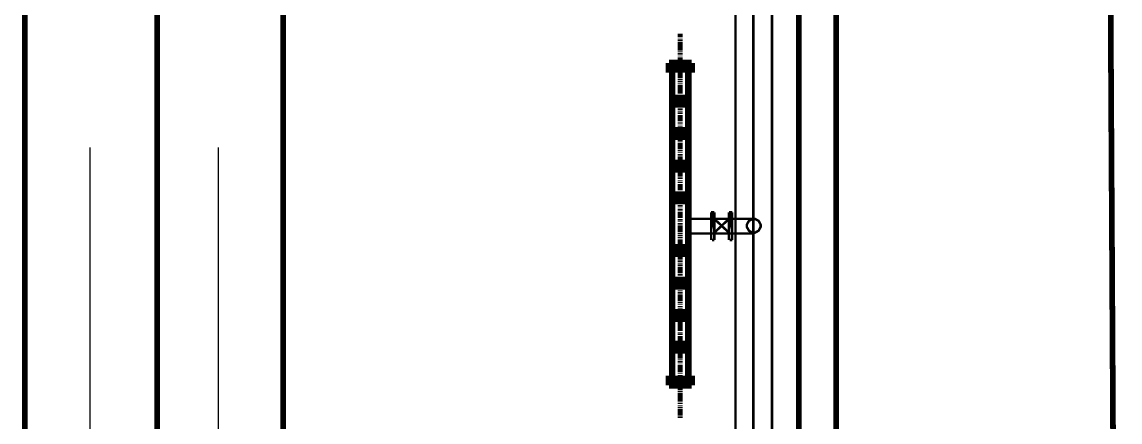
# Model space of a CAD drawing. Extents: x 0.4 to 11.4, y 0.4 to 16.2.
# Drawn here: x 3.212 to 5.465, y 5.723 to 6.543 of the extents above; entities that cross this region are included whole.
import ezdxf

# ---------------------------------------------------------------- set-up
doc = ezdxf.new("R2010")
doc.units = 0
doc.header["$MEASUREMENT"] = 0

msp = doc.modelspace()

# ---------------------------------------------------------------- linework, layer by layer
at = {"color": 0}
for points, const_width in [([(5.40608, 13.6594), (5.45942, 4.18446)], 0.01167), ([(3.21778, 12.6895), (3.21778, 5.34446)], 0.01167), ([(3.48942, 12.6895), (3.48942, 4.64947)], 0.01167), ([(3.74778, 12.6895), (3.74778, 5.34446)], 0.01167), ([(4.8061, 12.6895), (4.8061, 4.64947)], 0.01167), ([(4.88276, 12.6694), (4.88276, 4.63113)], 0.01167), ([(4.67611, 5.46446), (4.67611, 12.4094)], 0.005), ([(4.71278, 5.46446), (4.71278, 12.4094)], 0.005), ([(4.75108, 12.4078), (4.75108, 5.47775)], 0.005), ([(4.56278, 6.51942), (4.56278, 6.51779), (4.56278, 6.51611), (4.56278, 6.51443), (4.56278, 6.51281)], 0.01), ([(4.56278, 6.51112), (4.56278, 6.50944)], 0.01), ([(4.56278, 6.50776), (4.56278, 6.50613), (4.56278, 6.50444)], 0.01), ([(4.56278, 6.50276), (4.56278, 6.50108), (4.56278, 6.49946), (4.56278, 6.49778)], 0.01), ([(4.56278, 6.49778), (4.56278, 6.4961), (4.56278, 6.49447), (4.56278, 6.49278), (4.56278, 6.4911)], 0.01), ([(4.56278, 6.4911), (4.56278, 6.48942), (4.56278, 6.48779), (4.56278, 6.48611), (4.56278, 6.48443)], 0.01), ([(4.56278, 6.48281), (4.56278, 6.48112)], 0.01), ([(4.56278, 6.47944), (4.56278, 6.47775), (4.56278, 6.47613)], 0.01), ([(4.56278, 6.47444), (4.56278, 6.47276)], 0.01), ([(4.56278, 6.47114), (4.56278, 6.46946), (4.56278, 6.46778), (4.56278, 6.4661)], 0.01), ([(4.56278, 6.4661), (4.56278, 6.46446), (4.56278, 6.46278), (4.56278, 6.4611), (4.56278, 6.45942)], 0.01), ([(4.5861, 6.45942), (4.53944, 6.45942)], 0.01333), ([(4.5861, 6.45942), (4.5861, 6.44613), (4.53944, 6.44613), (4.53944, 6.45942)], 0.01333), ([(4.54611, 5.81108), (4.54611, 6.44613)], 0.01333), ([(4.56278, 6.45942), (4.56278, 6.45779), (4.56278, 6.45611)], 0.01), ([(4.56278, 6.45443), (4.56278, 6.45281)], 0.01), ([(4.56278, 6.45111), (4.56278, 6.44943), (4.56278, 6.44775)], 0.01), ([(4.56278, 6.44613), (4.56278, 6.44444)], 0.01), ([(4.56278, 6.44276), (4.56278, 6.44114), (4.56278, 6.43946), (4.56278, 6.43778)], 0.01), ([(4.57943, 6.13943), (4.57943, 6.44613)], 0.01333), ([(4.56278, 6.43778), (4.56278, 6.43608), (4.56278, 6.43446), (4.56278, 6.43278), (4.56278, 6.4311)], 0.01), ([(4.56278, 6.4311), (4.56278, 6.42947), (4.56278, 6.42779)], 0.01), ([(4.56278, 6.42611), (4.56278, 6.42443)], 0.01), ([(4.56278, 6.42279), (4.56278, 6.42111), (4.56278, 6.41943)], 0.01), ([(4.56278, 6.41775), (4.56278, 6.41613)], 0.01), ([(4.56278, 6.41444), (4.56278, 6.41276), (4.56278, 6.41114), (4.56278, 6.40944)], 0.01), ([(4.56278, 6.40944), (4.56278, 6.40776), (4.56278, 6.40608), (4.56278, 6.40446), (4.56278, 6.40278)], 0.01), ([(4.56278, 6.40278), (4.56278, 6.4011), (4.56278, 6.39947), (4.56278, 6.39779), (4.56278, 6.39611)], 0.01), ([(4.56278, 6.39442), (4.56278, 6.39279), (4.56278, 6.39111)], 0.01), ([(4.54611, 6.38781), (4.57943, 6.38781)], 0.01333), ([(4.54611, 6.37446), (4.57943, 6.37446), (4.57943, 6.38781)], 0.01333), ([(4.54943, 6.38113), (4.54779, 6.38113)], 0.01), ([(4.5561, 6.38113), (4.55447, 6.38113), (4.55279, 6.38113), (4.55111, 6.38113), (4.54943, 6.38113)], 0.01), ([(4.56108, 6.38113), (4.55946, 6.38113), (4.55778, 6.38113), (4.5561, 6.38113)], 0.01), ([(4.56278, 6.38943), (4.56278, 6.38781)], 0.01), ([(4.56278, 6.38612), (4.56278, 6.38444), (4.56278, 6.38276), (4.56278, 6.38113)], 0.01), ([(4.56278, 6.38113), (4.56278, 6.37944), (4.56278, 6.37776), (4.56278, 6.37608), (4.56278, 6.37446)], 0.01), ([(4.56614, 6.38113), (4.56446, 6.38113), (4.56278, 6.38113)], 0.01), ([(4.56278, 6.37446), (4.56278, 6.37278), (4.56278, 6.3711), (4.56278, 6.36947), (4.56278, 6.36778)], 0.01), ([(4.56944, 6.38113), (4.56776, 6.38113)], 0.01), ([(4.57275, 6.38113), (4.57113, 6.38113)], 0.01), ([(4.57943, 6.38113), (4.57781, 6.38113), (4.57611, 6.38113), (4.57443, 6.38113), (4.57275, 6.38113)], 0.01), ([(4.56278, 6.3661), (4.56278, 6.36442), (4.56278, 6.36279)], 0.01), ([(4.56278, 6.36111), (4.56278, 6.35943)], 0.01), ([(4.56278, 6.35781), (4.56278, 6.35612), (4.56278, 6.35444)], 0.01), ([(4.56278, 6.35275), (4.56278, 6.35113), (4.56278, 6.34944), (4.56278, 6.34776)], 0.01), ([(4.56278, 6.34776), (4.56278, 6.34614), (4.56278, 6.34446), (4.56278, 6.34278), (4.56278, 6.3411)], 0.01), ([(4.56278, 6.3411), (4.56278, 6.33946)], 0.01), ([(4.56278, 6.33778), (4.56278, 6.3361), (4.56278, 6.33442)], 0.01), ([(4.56278, 6.33279), (4.56278, 6.33111)], 0.01), ([(4.56278, 6.32943), (4.56278, 6.32781), (4.56278, 6.32611)], 0.01), ([(4.54611, 6.32113), (4.57943, 6.32113)], 0.01333), ([(4.54611, 6.30778), (4.57943, 6.30778), (4.57943, 6.32113)], 0.01333), ([(4.54943, 6.31446), (4.54779, 6.31446)], 0.01), ([(4.55447, 6.31446), (4.55279, 6.31446), (4.55111, 6.31446)], 0.01), ([(4.55778, 6.31446), (4.5561, 6.31446)], 0.01), ([(4.56446, 6.31446), (4.56278, 6.31446), (4.56108, 6.31446), (4.55946, 6.31446), (4.55778, 6.31446)], 0.01), ([(4.56278, 6.32443), (4.56278, 6.32275), (4.56278, 6.32113), (4.56278, 6.31944)], 0.01), ([(4.56278, 6.31944), (4.56278, 6.31776), (4.56278, 6.31614), (4.56278, 6.31446), (4.56278, 6.31278)], 0.01), ([(4.56278, 6.31278), (4.56278, 6.31108)], 0.01), ([(4.56278, 6.30946), (4.56278, 6.30778), (4.56278, 6.3061)], 0.01), ([(4.56278, 6.30447), (4.56278, 6.30279)], 0.01), ([(4.56944, 6.31446), (4.56776, 6.31446), (4.56614, 6.31446), (4.56446, 6.31446)], 0.01), ([(4.57443, 6.31446), (4.57275, 6.31446), (4.57113, 6.31446)], 0.01), ([(4.57781, 6.31446), (4.57611, 6.31446)], 0.01), ([(4.56278, 6.30111), (4.56278, 6.29943), (4.56278, 6.29779)], 0.01), ([(4.56278, 6.29611), (4.56278, 6.29443), (4.56278, 6.29275), (4.56278, 6.29113)], 0.01), ([(4.56278, 6.29113), (4.56278, 6.28944), (4.56278, 6.28776), (4.56278, 6.28614), (4.56278, 6.28444)], 0.01), ([(4.56278, 6.28444), (4.56278, 6.28276)], 0.01), ([(4.56278, 6.28108), (4.56278, 6.27946), (4.56278, 6.27778)], 0.01), ([(4.56278, 6.2761), (4.56278, 6.27447)], 0.01), ([(4.56278, 6.27279), (4.56278, 6.27111), (4.56278, 6.26942)], 0.01), ([(4.56278, 6.26779), (4.56278, 6.26611), (4.56278, 6.26443), (4.56278, 6.26281)], 0.01), ([(4.56278, 6.26281), (4.56278, 6.26112), (4.56278, 6.25944), (4.56278, 6.25776), (4.56278, 6.25613)], 0.01), ([(4.54611, 6.25444), (4.57943, 6.25444)], 0.01333), ([(4.54611, 6.2411), (4.57943, 6.2411), (4.57943, 6.25444)], 0.01333), ([(4.54779, 6.24778), (4.54611, 6.24778)], 0.01), ([(4.55279, 6.24778), (4.55111, 6.24778), (4.54943, 6.24778)], 0.01), ([(4.5561, 6.24778), (4.55447, 6.24778)], 0.01), ([(4.56278, 6.24778), (4.56108, 6.24778), (4.55946, 6.24778), (4.55778, 6.24778), (4.5561, 6.24778)], 0.01), ([(4.56278, 6.25613), (4.56278, 6.25444)], 0.01), ([(4.56278, 6.25276), (4.56278, 6.25108), (4.56278, 6.24946)], 0.01), ([(4.56278, 6.24778), (4.56278, 6.2461)], 0.01), ([(4.56776, 6.24778), (4.56614, 6.24778), (4.56446, 6.24778), (4.56278, 6.24778)], 0.01), ([(4.56278, 6.24447), (4.56278, 6.24278), (4.56278, 6.2411)], 0.01), ([(4.56278, 6.23942), (4.56278, 6.23779), (4.56278, 6.23611), (4.56278, 6.23443)], 0.01), ([(4.57275, 6.24778), (4.57113, 6.24778), (4.56944, 6.24778)], 0.01), ([(4.57611, 6.24778), (4.57443, 6.24778)], 0.01), ([(4.57943, 6.24778), (4.57781, 6.24778)], 0.01), ([(4.56278, 6.23443), (4.56278, 6.23281), (4.56278, 6.23112), (4.56278, 6.22944), (4.56278, 6.22775)], 0.01), ([(4.56278, 6.22775), (4.56278, 6.22613)], 0.01), ([(4.56278, 6.22444), (4.56278, 6.22276), (4.56278, 6.22114)], 0.01), ([(4.56278, 6.21946), (4.56278, 6.21778)], 0.01), ([(4.56278, 6.2161), (4.56278, 6.21446), (4.56278, 6.21278)], 0.01), ([(4.56278, 6.2111), (4.56278, 6.20942), (4.56278, 6.20779), (4.56278, 6.20611)], 0.01), ([(4.56278, 6.20611), (4.56278, 6.20443), (4.56278, 6.20281), (4.56278, 6.20111), (4.56278, 6.19943)], 0.01), ([(4.56278, 6.19943), (4.56278, 6.19775)], 0.01), ([(4.56278, 6.19613), (4.56278, 6.19444), (4.56278, 6.19276)], 0.01), ([(4.54611, 6.18946), (4.57943, 6.18946)], 0.01333), ([(4.54611, 6.17611), (4.57943, 6.17611)], 0.01333), ([(4.54779, 6.18278), (4.54611, 6.18278)], 0.01), ([(4.55279, 6.18278), (4.55111, 6.18278), (4.54943, 6.18278), (4.54779, 6.18278)], 0.01), ([(4.5561, 6.18278), (4.55447, 6.18278)], 0.01), ([(4.56108, 6.18278), (4.55946, 6.18278), (4.55778, 6.18278)], 0.01), ([(4.56278, 6.19114), (4.56278, 6.18946)], 0.01), ([(4.56278, 6.18778), (4.56278, 6.18608), (4.56278, 6.18446)], 0.01), ([(4.56278, 6.18278), (4.56278, 6.1811), (4.56278, 6.17947), (4.56278, 6.17779)], 0.01), ([(4.56446, 6.18278), (4.56278, 6.18278)], 0.01), ([(4.56278, 6.17779), (4.56278, 6.17611), (4.56278, 6.17443), (4.56278, 6.17279), (4.56278, 6.17111)], 0.01), ([(4.56278, 6.17111), (4.56278, 6.16943)], 0.01), ([(4.57113, 6.18278), (4.56944, 6.18278), (4.56776, 6.18278), (4.56614, 6.18278), (4.56446, 6.18278)], 0.01), ([(4.57611, 6.18278), (4.57443, 6.18278), (4.57275, 6.18278), (4.57113, 6.18278)], 0.01), ([(4.57943, 6.18278), (4.57781, 6.18278)], 0.01), ([(4.56278, 6.16775), (4.56278, 6.16613), (4.56278, 6.16444)], 0.01), ([(4.56278, 6.16276), (4.56278, 6.16114)], 0.01), ([(4.56278, 6.15944), (4.56278, 6.15776), (4.56278, 6.15608)], 0.01), ([(4.56278, 6.15446), (4.56278, 6.15278), (4.56278, 6.1511), (4.56278, 6.14947)], 0.01), ([(4.56278, 6.14947), (4.56278, 6.14779), (4.56278, 6.14611), (4.56278, 6.14442), (4.56278, 6.14279)], 0.01), ([(4.57943, 5.80946), (4.57943, 6.16276)], 0.01333), ([(4.62608, 6.15278), (4.62608, 6.09614)], 0.005), ([(4.62608, 6.15278), (4.62944, 6.15278)], 0.005), ([(4.62944, 6.15278), (4.63276, 6.15278)], 0.005), ([(4.63276, 6.15278), (4.63276, 6.09614)], 0.005), ([(4.66276, 6.15278), (4.66276, 6.09614)], 0.005), ([(4.66276, 6.15278), (4.66613, 6.15278)], 0.005), ([(4.66613, 6.15278), (4.66943, 6.15278)], 0.005), ([(4.66943, 6.15278), (4.66943, 6.09614)], 0.005), ([(4.56278, 6.14279), (4.56278, 6.14111)], 0.01), ([(4.56278, 6.13943), (4.56278, 6.13781), (4.56278, 6.13612)], 0.01), ([(4.56278, 6.13444), (4.56278, 6.13276)], 0.01), ([(4.56278, 6.13113), (4.56278, 6.12944), (4.56278, 6.12776)], 0.01), ([(4.56278, 6.12608), (4.56278, 6.12446), (4.56278, 6.12278), (4.56278, 6.1211)], 0.01), ([(4.57781, 6.13943), (4.71278, 6.13943)], 0.005), ([(4.63276, 6.11111), (4.66276, 6.13943)], 0.005), ([(4.63276, 6.13943), (4.66276, 6.11111)], 0.005), ([(4.56278, 6.1211), (4.56278, 6.11947), (4.56278, 6.11778), (4.56278, 6.1161), (4.56278, 6.11442)], 0.01), ([(4.56278, 6.11442), (4.56278, 6.11279)], 0.01), ([(4.56278, 6.11111), (4.56278, 6.10943), (4.56278, 6.10781)], 0.01), ([(4.56278, 6.10612), (4.56278, 6.10444)], 0.01), ([(4.56278, 6.10275), (4.56278, 6.10113), (4.56278, 6.09944)], 0.01), ([(4.57943, 6.10943), (4.71278, 6.10943)], 0.005), ([(4.54611, 6.06776), (4.57943, 6.06776), (4.57943, 6.08111)], 0.01333), ([(4.54611, 6.08111), (4.57943, 6.08111)], 0.01333), ([(4.56278, 6.09776), (4.56278, 6.09614), (4.56278, 6.09446), (4.56278, 6.09278)], 0.01), ([(4.56278, 6.09278), (4.56278, 6.0911), (4.56278, 6.08946), (4.56278, 6.08778), (4.56278, 6.0861)], 0.01), ([(4.56278, 6.0861), (4.56278, 6.08442)], 0.01), ([(4.56278, 6.08279), (4.56278, 6.08111), (4.56278, 6.07943)], 0.01), ([(4.62776, 6.09614), (4.62944, 6.09614)], 0.005), ([(4.62944, 6.09614), (4.63276, 6.09614)], 0.005), ([(4.66444, 6.09614), (4.66613, 6.09614)], 0.005), ([(4.66613, 6.09614), (4.66943, 6.09614)], 0.005), ([(4.54943, 6.07443), (4.54779, 6.07443)], 0.01), ([(4.55447, 6.07443), (4.55279, 6.07443), (4.55111, 6.07443)], 0.01), ([(4.55778, 6.07443), (4.5561, 6.07443)], 0.01), ([(4.56446, 6.07443), (4.56278, 6.07443), (4.56108, 6.07443), (4.55946, 6.07443), (4.55778, 6.07443)], 0.01), ([(4.56278, 6.07781), (4.56278, 6.07611)], 0.01), ([(4.56278, 6.07443), (4.56278, 6.07275), (4.56278, 6.07113)], 0.01), ([(4.56278, 6.06944), (4.56278, 6.06776), (4.56278, 6.06614), (4.56278, 6.06446)], 0.01), ([(4.56278, 6.06446), (4.56278, 6.06278), (4.56278, 6.06108), (4.56278, 6.05946), (4.56278, 6.05778)], 0.01), ([(4.56278, 6.05778), (4.56278, 6.0561)], 0.01), ([(4.56944, 6.07443), (4.56776, 6.07443), (4.56614, 6.07443), (4.56446, 6.07443)], 0.01), ([(4.57443, 6.07443), (4.57275, 6.07443), (4.57113, 6.07443)], 0.01), ([(4.57781, 6.07443), (4.57611, 6.07443)], 0.01), ([(4.56278, 6.05447), (4.56278, 6.05279), (4.56278, 6.05111)], 0.01), ([(4.56278, 6.04943), (4.56278, 6.04779)], 0.01), ([(4.56278, 6.04611), (4.56278, 6.04443), (4.56278, 6.04275)], 0.01), ([(4.56278, 6.04113), (4.56278, 6.03944), (4.56278, 6.03776), (4.56278, 6.03614)], 0.01), ([(4.56278, 6.03614), (4.56278, 6.03444), (4.56278, 6.03276), (4.56278, 6.03108), (4.56278, 6.02946)], 0.01), ([(4.54611, 6.01443), (4.57943, 6.01443), (4.57943, 6.00108)], 0.01333), ([(4.56278, 6.02946), (4.56278, 6.02778)], 0.01), ([(4.56278, 6.0261), (4.56278, 6.02447), (4.56278, 6.02279)], 0.01), ([(4.56278, 6.02111), (4.56278, 6.01942)], 0.01), ([(4.56278, 6.01779), (4.56278, 6.01611), (4.56278, 6.01443)], 0.01), ([(4.56278, 6.01281), (4.56278, 6.01112), (4.56278, 6.00944), (4.56278, 6.00776)], 0.01), ([(4.54611, 6.00108), (4.57943, 6.00108)], 0.01333), ([(4.54779, 6.00776), (4.54611, 6.00776)], 0.01), ([(4.55279, 6.00776), (4.55111, 6.00776), (4.54943, 6.00776)], 0.01), ([(4.5561, 6.00776), (4.55447, 6.00776)], 0.01), ([(4.56278, 6.00776), (4.56108, 6.00776), (4.55946, 6.00776), (4.55778, 6.00776), (4.5561, 6.00776)], 0.01), ([(4.56278, 6.00776), (4.56278, 6.00613), (4.56278, 6.00444), (4.56278, 6.00276), (4.56278, 6.00108)], 0.01), ([(4.56776, 6.00776), (4.56614, 6.00776), (4.56446, 6.00776), (4.56278, 6.00776)], 0.01), ([(4.56278, 6.00108), (4.56278, 5.99946)], 0.01), ([(4.56278, 5.99778), (4.56278, 5.9961), (4.56278, 5.99447)], 0.01), ([(4.56278, 5.99278), (4.56278, 5.9911)], 0.01), ([(4.56278, 5.98942), (4.56278, 5.98779), (4.56278, 5.98611)], 0.01), ([(4.57275, 6.00776), (4.57113, 6.00776), (4.56944, 6.00776)], 0.01), ([(4.57611, 6.00776), (4.57443, 6.00776)], 0.01), ([(4.57943, 6.00776), (4.57781, 6.00776)], 0.01), ([(4.56278, 5.98443), (4.56278, 5.98281), (4.56278, 5.98112), (4.56278, 5.97944)], 0.01), ([(4.56278, 5.97944), (4.56278, 5.97775), (4.56278, 5.97613), (4.56278, 5.97444), (4.56278, 5.97276)], 0.01), ([(4.56278, 5.97276), (4.56278, 5.97114)], 0.01), ([(4.56278, 5.96946), (4.56278, 5.96778), (4.56278, 5.9661)], 0.01), ([(4.54611, 5.94775), (4.57943, 5.94775), (4.57943, 5.93446)], 0.01333), ([(4.56278, 5.96446), (4.56278, 5.96278)], 0.01), ([(4.56278, 5.9611), (4.56278, 5.95942), (4.56278, 5.95779)], 0.01), ([(4.56278, 5.95611), (4.56278, 5.95443), (4.56278, 5.95281), (4.56278, 5.95111)], 0.01), ([(4.56278, 5.95111), (4.56278, 5.94943), (4.56278, 5.94775), (4.56278, 5.94613), (4.56278, 5.94444)], 0.01), ([(4.56278, 5.94444), (4.56278, 5.94276), (4.56278, 5.94114), (4.56278, 5.93946), (4.56278, 5.93778)], 0.01), ([(4.54611, 5.93446), (4.57943, 5.93446)], 0.01333), ([(4.54779, 5.94114), (4.54611, 5.94114)], 0.01), ([(4.55279, 5.94114), (4.55111, 5.94114), (4.54943, 5.94114), (4.54779, 5.94114)], 0.01), ([(4.5561, 5.94114), (4.55447, 5.94114)], 0.01), ([(4.56108, 5.94114), (4.55946, 5.94114), (4.55778, 5.94114)], 0.01), ([(4.56446, 5.94114), (4.56278, 5.94114)], 0.01), ([(4.56278, 5.93608), (4.56278, 5.93446)], 0.01), ([(4.56278, 5.93278), (4.56278, 5.9311), (4.56278, 5.92947)], 0.01), ([(4.56278, 5.92779), (4.56278, 5.92611), (4.56278, 5.92443), (4.56278, 5.92279)], 0.01), ([(4.56278, 5.92279), (4.56278, 5.92111), (4.56278, 5.91943), (4.56278, 5.91775), (4.56278, 5.91613)], 0.01), ([(4.57113, 5.94114), (4.56944, 5.94114), (4.56776, 5.94114), (4.56614, 5.94114), (4.56446, 5.94114)], 0.01), ([(4.57611, 5.94114), (4.57443, 5.94114), (4.57275, 5.94114), (4.57113, 5.94114)], 0.01), ([(4.57943, 5.94114), (4.57781, 5.94114)], 0.01), ([(4.56278, 5.91613), (4.56278, 5.91444), (4.56278, 5.91276), (4.56278, 5.91114), (4.56278, 5.90944)], 0.01), ([(4.56278, 5.90776), (4.56278, 5.90608)], 0.01), ([(4.56278, 5.90446), (4.56278, 5.90278), (4.56278, 5.9011)], 0.01), ([(4.56278, 5.89947), (4.56278, 5.89779), (4.56278, 5.89611), (4.56278, 5.89442)], 0.01), ([(4.54611, 5.88276), (4.57943, 5.88276), (4.57943, 5.86947)], 0.01333), ([(4.56278, 5.89442), (4.56278, 5.89279), (4.56278, 5.89111), (4.56278, 5.88943), (4.56278, 5.88781)], 0.01), ([(4.56278, 5.88781), (4.56278, 5.88612), (4.56278, 5.88444), (4.56278, 5.88276), (4.56278, 5.88113)], 0.01), ([(4.56278, 5.87944), (4.56278, 5.87776)], 0.01), ([(4.54611, 5.86947), (4.57943, 5.86947)], 0.01333), ([(4.54943, 5.87608), (4.54779, 5.87608), (4.54611, 5.87608)], 0.01), ([(4.55279, 5.87608), (4.55111, 5.87608)], 0.01), ([(4.55946, 5.87608), (4.55778, 5.87608), (4.5561, 5.87608), (4.55447, 5.87608), (4.55279, 5.87608)], 0.01), ([(4.56446, 5.87608), (4.56278, 5.87608), (4.56108, 5.87608), (4.55946, 5.87608)], 0.01), ([(4.56278, 5.87608), (4.56278, 5.87446), (4.56278, 5.87278)], 0.01), ([(4.56278, 5.8711), (4.56278, 5.86947)], 0.01), ([(4.56278, 5.86778), (4.56278, 5.8661), (4.56278, 5.86442), (4.56278, 5.86279)], 0.01), ([(4.56278, 5.86279), (4.56278, 5.86111), (4.56278, 5.85943), (4.56278, 5.85781), (4.56278, 5.85612)], 0.01), ([(4.56278, 5.85612), (4.56278, 5.85444), (4.56278, 5.85275)], 0.01), ([(4.56944, 5.87608), (4.56776, 5.87608), (4.56614, 5.87608)], 0.01), ([(4.57275, 5.87608), (4.57113, 5.87608)], 0.01), ([(4.57781, 5.87608), (4.57611, 5.87608), (4.57443, 5.87608)], 0.01), ([(4.56278, 5.85113), (4.56278, 5.84944)], 0.01), ([(4.56278, 5.84776), (4.56278, 5.84614), (4.56278, 5.84446)], 0.01), ([(4.56278, 5.84278), (4.56278, 5.8411)], 0.01), ([(4.56278, 5.83946), (4.56278, 5.83778), (4.56278, 5.8361), (4.56278, 5.83442)], 0.01), ([(4.56278, 5.83442), (4.56278, 5.83279), (4.56278, 5.83111), (4.56278, 5.82943), (4.56278, 5.82781)], 0.01), ([(4.5861, 5.79779), (4.5861, 5.81108), (4.53944, 5.81108), (4.53944, 5.79779)], 0.01333), ([(4.56278, 5.82781), (4.56278, 5.82611), (4.56278, 5.82443)], 0.01), ([(4.56278, 5.82275), (4.56278, 5.82113)], 0.01), ([(4.56278, 5.81944), (4.56278, 5.81776), (4.56278, 5.81614)], 0.01), ([(4.56278, 5.81446), (4.56278, 5.81278)], 0.01), ([(4.56278, 5.81108), (4.56278, 5.80946), (4.56278, 5.80778), (4.56278, 5.8061)], 0.01), ([(4.5861, 5.79779), (4.53944, 5.79779)], 0.01333), ([(4.56278, 5.8061), (4.56278, 5.80447), (4.56278, 5.80279), (4.56278, 5.80111), (4.56278, 5.79943)], 0.01), ([(4.56278, 5.79943), (4.56278, 5.79779), (4.56278, 5.79611), (4.56278, 5.79443), (4.56278, 5.79275)], 0.01), ([(4.56278, 5.79113), (4.56278, 5.78944), (4.56278, 5.78776)], 0.01), ([(4.56278, 5.78614), (4.56278, 5.78444)], 0.01), ([(4.56278, 5.78276), (4.56278, 5.78108), (4.56278, 5.77946), (4.56278, 5.77778)], 0.01), ([(4.56278, 5.77778), (4.56278, 5.7761), (4.56278, 5.77447), (4.56278, 5.77279), (4.56278, 5.77111)], 0.01), ([(4.56278, 5.77111), (4.56278, 5.76942), (4.56278, 5.76779), (4.56278, 5.76611), (4.56278, 5.76443)], 0.01), ([(4.56278, 5.76281), (4.56278, 5.76112), (4.56278, 5.75944)], 0.01), ([(4.56278, 5.75776), (4.56278, 5.75613)], 0.01), ([(4.56278, 5.75444), (4.56278, 5.75276), (4.56278, 5.75108)], 0.01), ([(4.56278, 5.74946), (4.56278, 5.74778), (4.56278, 5.7461), (4.56278, 5.74447)], 0.01), ([(4.56278, 5.74447), (4.56278, 5.74278), (4.56278, 5.7411), (4.56278, 5.73942), (4.56278, 5.73779)], 0.01), ([(4.56278, 5.73779), (4.56278, 5.73611)], 0.01), ([(4.56278, 5.73443), (4.56278, 5.73281), (4.56278, 5.73112)], 0.01)]:
    msp.add_lwpolyline(points, dxfattribs=dict(at, const_width=const_width))
for points, const_width in [([(4.56278, 6.51942), (4.56278, 6.51942)], 0.01), ([(4.56278, 6.51281), (4.56278, 6.51281)], 0.01), ([(4.56278, 6.51112), (4.56278, 6.51112)], 0.01), ([(4.56278, 6.49778), (4.56278, 6.49778)], 0.01), ([(4.56278, 6.4911), (4.56278, 6.4911)], 0.01), ([(4.56278, 6.48443), (4.56278, 6.48443)], 0.01), ([(4.56278, 6.48281), (4.56278, 6.48281)], 0.01), ([(4.56278, 6.4661), (4.56278, 6.4661)], 0.01), ([(4.56278, 6.45942), (4.56278, 6.45942)], 0.01), ([(4.56278, 6.43778), (4.56278, 6.43778)], 0.01), ([(4.56278, 6.4311), (4.56278, 6.4311)], 0.01), ([(4.56278, 6.40944), (4.56278, 6.40944)], 0.01), ([(4.56278, 6.40278), (4.56278, 6.40278)], 0.01), ([(4.56278, 6.39611), (4.56278, 6.39611)], 0.01), ([(4.56278, 6.39442), (4.56278, 6.39442)], 0.01), ([(4.54611, 6.38113), (4.54611, 6.38113)], 0.01), ([(4.54943, 6.38113), (4.54943, 6.38113)], 0.01), ([(4.5561, 6.38113), (4.5561, 6.38113)], 0.01), ([(4.56944, 6.38194), (4.56944, 6.3834), (4.56506, 6.38781), (4.56358, 6.38781), (4.56218, 6.38781), (4.55778, 6.3834), (4.55778, 6.38194), (4.55778, 6.38049), (4.56218, 6.37608), (4.56358, 6.37608), (4.56506, 6.37608), (4.56944, 6.38049), (4.56944, 6.38194)], 0.005), ([(4.56278, 6.38113), (4.56278, 6.38113)], 0.01), ([(4.56278, 6.37446), (4.56278, 6.37446)], 0.01), ([(4.57275, 6.38113), (4.57275, 6.38113)], 0.01), ([(4.57943, 6.38113), (4.57943, 6.38113)], 0.01), ([(4.56278, 6.36778), (4.56278, 6.36778)], 0.01), ([(4.56278, 6.3661), (4.56278, 6.3661)], 0.01), ([(4.56278, 6.34776), (4.56278, 6.34776)], 0.01), ([(4.56278, 6.3411), (4.56278, 6.3411)], 0.01), ([(4.54611, 6.31446), (4.54611, 6.31446)], 0.01), ([(4.55778, 6.31446), (4.55778, 6.31446)], 0.01), ([(4.56944, 6.31526), (4.56944, 6.31674), (4.56506, 6.32113), (4.56358, 6.32113), (4.56218, 6.32113), (4.55778, 6.31674), (4.55778, 6.31526), (4.55778, 6.31386), (4.56218, 6.30946), (4.56358, 6.30946), (4.56506, 6.30946), (4.56944, 6.31386), (4.56944, 6.31526)], 0.005), ([(4.56278, 6.31944), (4.56278, 6.31944)], 0.01), ([(4.56278, 6.31278), (4.56278, 6.31278)], 0.01), ([(4.56446, 6.31446), (4.56446, 6.31446)], 0.01), ([(4.57781, 6.31446), (4.57781, 6.31446)], 0.01), ([(4.57943, 6.31446), (4.57943, 6.31446)], 0.01), ([(4.56278, 6.29113), (4.56278, 6.29113)], 0.01), ([(4.56278, 6.28444), (4.56278, 6.28444)], 0.01), ([(4.56278, 6.26281), (4.56278, 6.26281)], 0.01), ([(4.5561, 6.24778), (4.5561, 6.24778)], 0.01), ([(4.56944, 6.24858), (4.56944, 6.25006), (4.56506, 6.25444), (4.56358, 6.25444), (4.56218, 6.25444), (4.55778, 6.25006), (4.55778, 6.24858), (4.55778, 6.24718), (4.56218, 6.24278), (4.56358, 6.24278), (4.56506, 6.24278), (4.56944, 6.24718), (4.56944, 6.24858)], 0.005), ([(4.56278, 6.25613), (4.56278, 6.25613)], 0.01), ([(4.56278, 6.24778), (4.56278, 6.24778)], 0.01), ([(4.57943, 6.24778), (4.57943, 6.24778)], 0.01), ([(4.56278, 6.23443), (4.56278, 6.23443)], 0.01), ([(4.56278, 6.22775), (4.56278, 6.22775)], 0.01), ([(4.56278, 6.20611), (4.56278, 6.20611)], 0.01), ([(4.56278, 6.19943), (4.56278, 6.19943)], 0.01), ([(4.54779, 6.18278), (4.54779, 6.18278)], 0.01), ([(4.56944, 6.18197), (4.56944, 6.18343), (4.56506, 6.18778), (4.56358, 6.18778), (4.56218, 6.18778), (4.55778, 6.18343), (4.55778, 6.18197), (4.55778, 6.1805), (4.56218, 6.17611), (4.56358, 6.17611), (4.56506, 6.17611), (4.56944, 6.1805), (4.56944, 6.18197)], 0.005), ([(4.56278, 6.17779), (4.56278, 6.17779)], 0.01), ([(4.56278, 6.17111), (4.56278, 6.17111)], 0.01), ([(4.56446, 6.18278), (4.56446, 6.18278)], 0.01), ([(4.57113, 6.18278), (4.57113, 6.18278)], 0.01), ([(4.57943, 6.18278), (4.57943, 6.18278)], 0.01), ([(4.56278, 6.14947), (4.56278, 6.14947)], 0.01), ([(4.62944, 6.09614), (4.62944, 6.15278), (4.62944, 6.09614)], 0.005), ([(4.66613, 6.09614), (4.66613, 6.15278), (4.66613, 6.09614)], 0.005), ([(4.56278, 6.14279), (4.56278, 6.14279)], 0.01), ([(4.72775, 6.12528), (4.72775, 6.12782), (4.72364, 6.13531), (4.71615, 6.13943), (4.7136, 6.13943), (4.7111, 6.13943), (4.70361, 6.13531), (4.69943, 6.12782), (4.69943, 6.12528), (4.69943, 6.12278), (4.70361, 6.11529), (4.7111, 6.11111), (4.7136, 6.11111), (4.71615, 6.11111), (4.72364, 6.11529), (4.72775, 6.12278), (4.72775, 6.12528)], 0.005), ([(4.56278, 6.1211), (4.56278, 6.1211)], 0.01), ([(4.56278, 6.11442), (4.56278, 6.11442)], 0.01), ([(4.56278, 6.09278), (4.56278, 6.09278)], 0.01), ([(4.56278, 6.0861), (4.56278, 6.0861)], 0.01), ([(4.54611, 6.07443), (4.54611, 6.07443)], 0.01), ([(4.55778, 6.07443), (4.55778, 6.07443)], 0.01), ([(4.56944, 6.07531), (4.56944, 6.07676), (4.56506, 6.08111), (4.56358, 6.08111), (4.56218, 6.08111), (4.55778, 6.07676), (4.55778, 6.07531), (4.55778, 6.07383), (4.56218, 6.06944), (4.56358, 6.06944), (4.56506, 6.06944), (4.56944, 6.07383), (4.56944, 6.07531)], 0.005), ([(4.56278, 6.06446), (4.56278, 6.06446)], 0.01), ([(4.56278, 6.05778), (4.56278, 6.05778)], 0.01), ([(4.56446, 6.07443), (4.56446, 6.07443)], 0.01), ([(4.57781, 6.07443), (4.57781, 6.07443)], 0.01), ([(4.57943, 6.07443), (4.57943, 6.07443)], 0.01), ([(4.56278, 6.03614), (4.56278, 6.03614)], 0.01), ([(4.56944, 6.00863), (4.56944, 6.0101), (4.56506, 6.01443), (4.56358, 6.01443), (4.56218, 6.01443), (4.55778, 6.0101), (4.55778, 6.00863), (4.55778, 6.00717), (4.56218, 6.00276), (4.56358, 6.00276), (4.56506, 6.00276), (4.56944, 6.00717), (4.56944, 6.00863)], 0.005), ([(4.56278, 6.02946), (4.56278, 6.02946)], 0.01), ([(4.5561, 6.00776), (4.5561, 6.00776)], 0.01), ([(4.56278, 6.00776), (4.56278, 6.00776)], 0.01), ([(4.56278, 6.00776), (4.56278, 6.00776)], 0.01), ([(4.56278, 6.00108), (4.56278, 6.00108)], 0.01), ([(4.57943, 6.00776), (4.57943, 6.00776)], 0.01), ([(4.56278, 5.97944), (4.56278, 5.97944)], 0.01), ([(4.56278, 5.97276), (4.56278, 5.97276)], 0.01), ([(4.56944, 5.94194), (4.56944, 5.94342), (4.56506, 5.94775), (4.56358, 5.94775), (4.56218, 5.94775), (4.55778, 5.94342), (4.55778, 5.94194), (4.55778, 5.94049), (4.56218, 5.93608), (4.56358, 5.93608), (4.56506, 5.93608), (4.56944, 5.94049), (4.56944, 5.94194)], 0.005), ([(4.56278, 5.95111), (4.56278, 5.95111)], 0.01), ([(4.56278, 5.94444), (4.56278, 5.94444)], 0.01), ([(4.54779, 5.94114), (4.54779, 5.94114)], 0.01), ([(4.56278, 5.93778), (4.56278, 5.93778)], 0.01), ([(4.56278, 5.93608), (4.56278, 5.93608)], 0.01), ([(4.56278, 5.92279), (4.56278, 5.92279)], 0.01), ([(4.56446, 5.94114), (4.56446, 5.94114)], 0.01), ([(4.57113, 5.94114), (4.57113, 5.94114)], 0.01), ([(4.57943, 5.94114), (4.57943, 5.94114)], 0.01), ([(4.56278, 5.91613), (4.56278, 5.91613)], 0.01), ([(4.56278, 5.90944), (4.56278, 5.90944)], 0.01), ([(4.56278, 5.90776), (4.56278, 5.90776)], 0.01), ([(4.56944, 5.87696), (4.56944, 5.87842), (4.56506, 5.88276), (4.56358, 5.88276), (4.56218, 5.88276), (4.55778, 5.87842), (4.55778, 5.87696), (4.55778, 5.87549), (4.56218, 5.8711), (4.56358, 5.8711), (4.56506, 5.8711), (4.56944, 5.87549), (4.56944, 5.87696)], 0.005), ([(4.56278, 5.89442), (4.56278, 5.89442)], 0.01), ([(4.56278, 5.88781), (4.56278, 5.88781)], 0.01), ([(4.56278, 5.88113), (4.56278, 5.88113)], 0.01), ([(4.56278, 5.87944), (4.56278, 5.87944)], 0.01), ([(4.55279, 5.87608), (4.55279, 5.87608)], 0.01), ([(4.55946, 5.87608), (4.55946, 5.87608)], 0.01), ([(4.56278, 5.86279), (4.56278, 5.86279)], 0.01), ([(4.56278, 5.85612), (4.56278, 5.85612)], 0.01), ([(4.57781, 5.87608), (4.57781, 5.87608)], 0.01), ([(4.57943, 5.87608), (4.57943, 5.87608)], 0.01), ([(4.56278, 5.83442), (4.56278, 5.83442)], 0.01), ([(4.56278, 5.82781), (4.56278, 5.82781)], 0.01), ([(4.56278, 5.8061), (4.56278, 5.8061)], 0.01), ([(4.56278, 5.79943), (4.56278, 5.79943)], 0.01), ([(4.56278, 5.79275), (4.56278, 5.79275)], 0.01), ([(4.56278, 5.79113), (4.56278, 5.79113)], 0.01), ([(4.56278, 5.77778), (4.56278, 5.77778)], 0.01), ([(4.56278, 5.77111), (4.56278, 5.77111)], 0.01), ([(4.56278, 5.76443), (4.56278, 5.76443)], 0.01), ([(4.56278, 5.76281), (4.56278, 5.76281)], 0.01), ([(4.56278, 5.74447), (4.56278, 5.74447)], 0.01), ([(4.56278, 5.73779), (4.56278, 5.73779)], 0.01), ([(4.56278, 5.72944), (4.56278, 5.72944)], 0.01)]:
    msp.add_lwpolyline(points, close=True, dxfattribs=dict(at, const_width=const_width))
for points in [[(3.35113, 6.28614), (3.35113, 5.34446)], [(3.61442, 6.28614), (3.61442, 5.34446)]]:
    msp.add_lwpolyline(points, dxfattribs=at)

doc.saveas('drawing.dxf')
